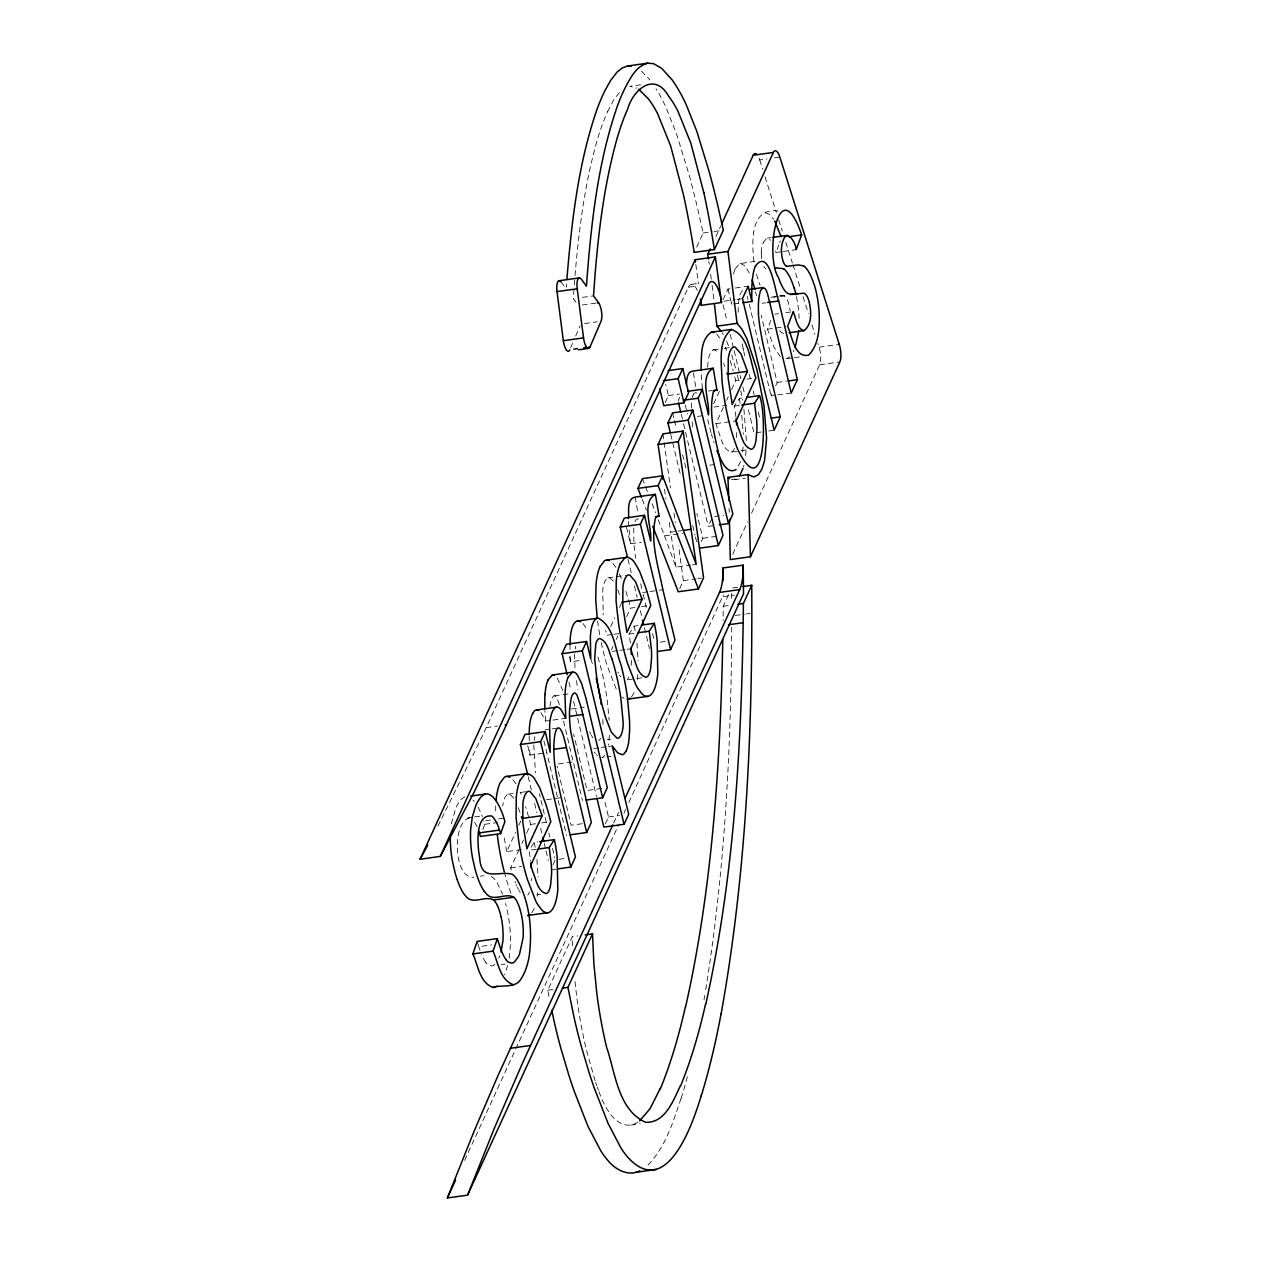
<?xml version="1.0" encoding="UTF-8"?>
<svg xmlns="http://www.w3.org/2000/svg" width="1261" height="1261" viewBox="0 0 1261 1261"><rect width="100%" height="100%" fill="white"/><g stroke="black" fill="none" stroke-linecap="round" stroke-linejoin="round"><path stroke-width="0.75" stroke-dasharray="5 3.75" d="M731.727 627.143C731.128 748.829 724.87 870.862 705.482 991.13M728.527 594.719L723.231 606.273L723.089 620.711M761.313 252.563L761.313 254.265M691.359 407.965L691.611 401.991M631.398 660.449L631.146 665.776M736.739 432.476L736.251 440.184M495.715 805.826L495.636 813.692M531.37 878.192L531.244 880.856M609.378 735.289L608.637 743.88A38.003 12.547 82.1 0 1 608.448 745.109M533.781 744.952L535.421 772.835M707.61 367.14L708.083 361.608A31.667 10.451 82.1 0 1 710.542 352.67L712.039 350.637A23.849 7.881 82.1 0 1 715.082 349.975L718.628 353.08M574.606 653.986L574.984 669.181M566.347 287.256L566.567 283.914M573.96 289.352L573.361 298.652L577.396 304.169M746.118 450.729L745.487 457.065M574.291 284.75L574.638 280.163M633.763 528.044L633.857 543.491L635.623 558.324M743.044 447.166L742.43 452.888M637.782 674.493L637.625 676.4A50.472 16.677 82.1 0 1 636.963 681.728M575 275.592C578.894 230.731 584.426 185.73 596.611 142.272A351.724 116.154 82.1 0 1 607.534 111.677M549.969 706.459L550.915 701.337A27.206 8.985 82.1 0 1 551.987 698.2L553.138 696.419A13.036 4.303 82.1 0 1 555.281 696.119A11.002 3.641 82.1 0 1 556.889 698.027L559.458 704.773M534.207 740.428L534.632 737.795A29.57 9.757 82.1 0 1 534.885 736.597M509.129 958.265C511.793 940.044 510.279 921.271 505.551 903.507M451.391 823.811L455.52 808.727A103.276 34.11 82.1 0 1 457.317 804.881L460.58 799.931L463.985 797.236A51.023 16.85 82.1 0 1 465.151 796.826M704.001 999.815L704.741 995.496M575.142 649.131L575.615 646.783A21.295 7.03 82.1 0 1 575.804 646.105M743.958 465.246L743.564 466.696M507.631 965.563L504.573 974.643M692.305 397.436L693.124 394.961M681.035 1098.52C672.948 1122.306 665.288 1148.046 646.893 1166.11M740.475 461.542L737.228 468.288M482.931 829.517L484.776 824.3L483.767 820.943M781.521 251.711L776.019 252.468L778.794 244.949M779.692 242.538L780.291 240.93M780.323 356.674L773.876 346.901L767.46 329.2L770.786 320.373M499.813 955.759L499.324 956.973A77.047 25.441 82.1 0 1 498.82 958.139M634.977 521.755L635.276 521.029A17.15 5.659 82.1 0 1 638.113 518.933L638.964 519.122M570.65 347.941L572.825 342.819M575.741 335.993L580.107 325.764M763.173 242.648L766.798 238.219L770.739 240.236M735.321 268.719L739.561 263.628L754.976 261.39M696.671 247.109L703.134 233.017L698.058 210.414A369.615 122.065 82.1 0 0 688.947 174.302L676.59 133.981L665.918 107.232A152.297 50.298 82.1 0 0 656.019 88.759M437.882 826.144L482.238 736.282L688.333 287.224L697.506 285.948M715.885 236.579L720.756 225.971M665.319 402.291L668.409 395.56L665.713 384.384M723.089 299.692L727.991 289.021L733.492 288.249M678.04 400.998L679.679 397.436M521.408 849.583L506.733 851.616L515.544 832.433M518.744 825.451L521.944 818.484M610.734 626.559L614.737 617.843M619.529 607.376L621.941 602.143M713.663 403.819L720.063 389.87M511.241 870.09L510.642 867.946L518.634 850.544M521.818 843.577L523.425 840.094M526.609 833.143L530.613 824.442A136.882 45.207 82.1 0 0 525.553 806.662M611.443 649.872L613.035 646.389M616.235 639.422L617.827 635.938M626.607 616.802L630.595 608.101L639.768 606.84M745.834 450.035L731.159 452.084C722.317 449.389 721.166 437.236 717.808 429.891A54.255 17.922 82.1 0 1 717.146 427.763L715.98 423.633L723.373 407.524M726.651 400.368L728.291 396.789M731.585 389.633L735.683 380.68L734.343 375.132M552.948 864.841L555.266 859.797M679.726 588.572L683.367 580.627L678.544 545.871M701.274 541.631L702.818 538.258L696.86 513.574M713.773 525.616L708.272 526.373L711.913 518.429M791.23 393.038L771.054 395.844L772.583 392.502M775.657 385.819L777.186 382.477L761.218 315.25M605.438 823.748L608.527 817.018L604.413 799.963M732.736 554.21L747.489 522.038M751.588 513.101L819.666 364.744A12.957 4.272 82.1 0 0 819.083 347.201L817.9 343.465M613.681 823.039L618.599 812.305M464.631 1160.372L619.041 823.906M623.959 813.172L625.614 809.594M628.892 802.437L723.341 594.845M548.961 996.537L547.763 990.2L572.321 936.671L577.822 935.914M607.55 111.725L614.091 99.193L621.421 90.13M794.052 350.038L793.311 351.567M740.995 292.584L742.43 290.566M628.782 677.062L628.136 678.276A21.8 7.203 82.1 0 1 627.426 679.175M600.614 738.426L599.574 739.939A22.43 7.408 82.1 0 1 598.817 740.585M735.935 416.776L734.391 406.026L739.324 398.413L744.825 397.641M630.39 643.015L629.05 633.999L634.157 626.118L637.83 625.598M531.102 847.187L534.16 842.443L537.832 841.938M604.902 755.402L604.208 756.222A30.406 10.041 82.1 0 1 601.923 757.498L611.096 756.222M789.78 356.737L786.454 358.786M494.816 964.271L494.407 964.649A44.04 14.549 82.1 0 1 492.279 965.8A44.482 14.691 82.1 0 1 491.412 965.958L487.786 964.681A23.187 7.661 82.1 0 1 485.911 962.584M637.971 1122.101C618.268 1134.222 604.114 1107 599.054 1091.758M736.061 479.117L731.506 479.495M469.817 817.963C451.785 820.864 453.393 879.153 473.821 877.262M775.499 296.776L770.834 297.218M480.394 876.206L483.83 875.67M640.761 84.786L629.743 86.315L636.852 88.128M758.996 158.035A12.957 4.272 82.1 0 1 759.689 159.942L767.019 158.933M774.364 157.909L779.865 157.152M753.889 261.484C752.045 243.278 749.412 207.072 778.147 210.981M703.134 233.017L712.307 231.74M714.136 231.488L723.31 230.227M767.476 238.124L771.149 237.604M783.349 251.443L796.195 249.662M582.535 297.375L593.537 295.846M691.532 284.356L699.934 283.189M582.204 305.02L596.075 303.097M735.336 287.997L748.167 286.215M724.113 301.221L735.116 299.692M736.96 299.44L742.461 298.668M779.519 296.051L785.698 295.09M773.576 297.092L779.077 296.319M780.922 296.067L784.578 295.563M584.505 323.541L597.351 321.76M727.991 289.021L731.679 304.248L740.853 302.971M762.164 303.255L765.837 302.75M774.869 314.178L778.541 313.658M785.871 312.649L793.216 311.625M767.46 329.2L785.808 326.662M713.269 349.896L722.443 348.619M724.287 348.367L731.616 347.342M819.083 347.201L836.752 344.757M787.053 358.691L792.554 357.919M794.383 357.667L799.884 356.91M819.666 364.744L839.858 361.939M735.683 380.68L739.356 380.176M746.701 379.151L755.875 377.874M668.409 395.56L679.427 394.031M708.54 391.02L712.213 390.516M777.186 382.477L786.36 381.2M713.899 407.051L726.746 405.27M734.391 406.026L739.892 405.27M697.491 416.429L702.992 415.657M715.98 423.633L736.156 420.827M761.329 432.003L753.983 433.012L748.041 408.359M768.674 430.978L774.175 430.206M709.738 465.183L715.239 464.411M734.312 479.716L745.314 478.187M714.483 516.584L723.656 515.308M669.276 522.385L670.679 532.126L676.18 531.37M678.008 531.117L681.681 530.597M658.289 519.753L664.5 535.846L682.847 533.293M626.496 527.287L630.468 543.759L641.471 542.23M702.818 538.258L717.493 536.224M664.5 535.846L676.006 567.135L690.681 565.101M692.525 564.849L696.198 564.345M607.928 577.869L626.276 575.315M683.367 580.627L696.214 578.846M698.058 578.594L701.715 578.074M642.716 592.512L648.217 591.74M650.061 591.488L657.391 590.479M659.235 590.211L662.892 589.707M732.814 587.941L737.874 587.232M641.613 606.573L650.786 605.312M723.341 596.626L734.343 595.097M723.231 606.273L728.732 605.501M735.399 615.447L744.573 614.17M746.417 613.918L750.09 613.398M612.231 634.519L606.73 635.276L605.737 630.421M614.06 634.267L621.405 633.243M629.05 633.999L634.551 633.243M660.307 642.133L665.808 641.36M612.483 651.354L617.985 650.581M619.813 650.329L625.314 649.573M627.158 649.305L630.815 648.8M569.341 656.54L570.587 661.804L581.605 660.275M627.663 679.805L634.992 678.781M636.837 678.528L642.338 677.756M554.383 695.851L569.074 693.818M571.469 708.981L584.316 707.185M486.242 727.613L497.591 726.037M540.969 712.623L545.619 721.087L551.12 720.33M552.964 720.063L565.795 718.281M544.988 729.82L550.49 729.063M552.318 728.811L557.835 728.038M607.187 739.671L610.86 739.167M527.76 745.692L530.014 755.087L546.533 752.785M593.915 748.53L599.416 747.757M601.261 747.505L606.762 746.733M608.59 746.48L612.263 745.976M558.418 763.914L573.109 761.88M507.947 794.209L513.448 793.437M520.777 792.412L526.278 791.656M601.765 788.424L587.074 790.474L573.629 733.965M546.517 799.695L561.192 797.661M467.437 817.932L472.938 817.16M474.766 816.907L482.112 815.883M485.595 820.675L491.112 819.918M498.442 818.893L503.943 818.137M484.776 824.3L497.622 822.519M530.613 824.442L539.787 823.165M541.615 822.913L550.789 821.636M608.527 817.018L619.529 815.489M582.141 823.701L571.123 825.23L557.047 766.073M536.398 849.315L529.053 850.34L530.597 861.074M558.938 859.293L566.268 858.268M510.642 867.946L521.66 866.417M552.476 869.633L556.133 869.113M536.839 894.853L540.512 894.348M477.147 941.415L478.786 946.712L491.617 944.93M501.452 964.523L505.125 964.019M547.763 990.2L553.264 989.428M630.973 1125.064L640.147 1123.787M740.302 263.439L745.314 266.024L750.279 274.914M780.196 295.846L783.491 296.02A29.634 9.789 82.1 0 1 784.673 296.508L785.051 296.761A10.183 3.357 82.1 0 1 785.256 296.934A14.092 4.65 82.1 0 1 788.267 302.057L790.143 310.584M765.301 212.778L769.446 214.307L773.655 219.178M783.459 333.471L781.032 332.368L778.62 329.105M696.813 393.069L695.962 392.833A17.15 5.659 82.1 0 0 693.109 394.898M491.144 876.474L491.979 876.978A43.457 14.344 82.1 0 1 496.992 882.385L502.587 894.128M716.626 333.96L722.033 340.769M641.471 71.105L649.809 79.869M596.437 754.661L597.43 755.638M582.976 623.486L587.784 630.279M594.325 752.123L595.397 753.495M613.303 581.053L609.741 577.948A23.849 7.881 82.1 0 0 606.699 578.594L605.217 580.643A31.667 10.451 82.1 0 0 602.742 589.581L603.215 614.848M561.177 282.038L566.236 288.942M620.806 676.873L619.671 675.25M513.842 798.181L509.743 794.288A23.849 7.881 82.1 0 0 506.701 794.934L505.22 796.984A31.667 10.451 82.1 0 0 502.745 805.921M592.796 737.653L591.236 735.116M615.904 567.418L614.17 564.944A42.969 14.186 82.1 0 0 611.601 562.185M515.907 783.759L514.173 781.268A42.969 14.186 82.1 0 0 512.455 779.314M520.241 892.441L519.106 890.629M474.562 822.251L476.059 824.741A29.366 9.694 82.1 0 1 477.446 827.657M722.127 332.605L723.357 334.717M617.937 672.113L618.52 673.248M518.523 889.588L517.357 887.224M590.7 734.107L589.628 731.853M619.372 573.944L622.004 580.186M726.572 341.227L728.732 346.444M725.264 347.248L726.588 350.369M516.175 884.513L516.774 885.916M520.257 792.223L521.14 794.304M642.196 499.261L646.436 510.138M617.732 589.817L619.482 594.577M642.416 478.644L647.933 492.941M652.079 503.659L655.531 512.612M514.961 881.439L515.56 883.015M597.304 1087.155L598.471 1090.229M510.957 893.34L507.174 882.117A99.178 32.754 82.1 0 1 504.983 874.519M723.656 363.341L724.823 366.604M518.318 807.655L520.084 812.683M595.602 1082.316L596.737 1085.548M480.047 950.463L478.786 946.712M775.547 251.049L776.019 252.468M595.05 1080.645L586.349 1049.814A172.205 56.871 82.1 0 1 576.703 996.647L574.858 980.223M713.631 441.397L714.025 442.579M731.695 354.798L736.203 370.324M562.91 690.634L557.047 677.52A22.903 7.566 82.1 0 0 556.574 676.921M591.141 659.866L591.724 661.631A97.444 32.187 82.1 0 1 592.339 663.522M759.689 159.942L762.653 169.305M765.033 176.808L776.319 212.384M778.699 219.871L782.261 231.11M785.824 242.348L792.349 262.934M792.948 264.81L800.672 289.163M803.052 296.65L808.396 313.5M811.958 324.739L814.921 334.102M730.229 360.662L733.145 370.592M747.127 296.367L748.041 299.503M712.497 437.756L711.393 434.052M597.95 657.107L600.882 667.747A101.479 33.511 82.1 0 1 606.005 692.068A101.637 33.558 82.1 0 1 607.219 700.218L609.205 720.267M711.031 432.807L706.838 415.862M756.505 274.267L758.318 280.383A35.891 11.853 82.1 0 0 760.099 285.207M543.869 740.916L544.232 742.272A105.246 34.756 82.1 0 1 545.493 747.3L566.504 835.318M755.512 291.559L756.568 295.768M749.302 304.279L771.054 395.844M749.144 374.013L750.973 381.61M753.258 391.131L754.173 394.929M758.287 412.063L759.658 417.769M723.073 304.768L727.03 321.208M730.198 334.354L733.776 349.155M734.17 350.794L739.718 373.823M740.112 375.463L740.901 378.757M742.887 386.969L744.873 395.197M737.354 374.911L739.151 382.698M685.227 404.891L687.434 414.034M681.255 414.302L683.084 421.899M683.541 423.791L708.272 526.373M672.586 412.883L673.957 418.589M674.414 420.48L676.259 428.078M682.658 454.685L685.874 467.973M670.71 434.367L680.782 476.169M692.683 525.553L694.984 535.058M695.441 536.95L696.813 542.656M643.157 594.372L646.294 607.439M652.567 633.558L654.349 641.029M627.978 559.348L631.194 572.652M634.393 585.939L637.136 597.336M640.352 610.639L642.18 618.237M644.466 627.742L649.51 648.627M568.979 682.264L570.823 689.893M573.582 701.321L596.548 796.621M541.001 800.467L546.99 825.34M548.819 833.001L549.749 836.831M552.507 848.306L554.808 857.89M528.201 776.808L531.401 790.095M534.601 803.399L536.902 812.888M540.559 828.099L542.388 835.696M544.216 843.294L545.603 848.984M546.06 850.891L548.346 860.38M563.541 721.087L582.456 800.546M744.794 355.886L743.911 352.008M641.77 588.556L640.036 581.006M539.44 793.736L540.197 797.062M743.691 351.031L743.092 348.32M506.733 851.616L503.785 835.397M740.79 390.626L742.556 400.32M739.324 398.413L740.475 405.443M693.345 372.893L695.867 387.553M635.181 497.102L638.019 513.621M676.006 567.135L670.679 532.126M576.45 680.609L576.781 682.737A111.725 36.9 82.1 0 0 577.916 689.436M708.808 261.326L709.265 264.463M664.515 489.284L665.918 499.025M662.955 433.879L670.474 487.944M673.973 513.038L675.313 522.7M743.943 409.352L746.402 441.129M597.588 620.948L598.345 626.339A99.178 32.754 82.1 0 0 600.173 637.231M710.621 274.22L711.614 281.644M695.836 264.495L698.468 283.772M712.102 285.349L713.962 300.197M692.667 426.849L691.863 419.614M741.815 415.168L743.281 434.399M702.345 388.341L701.037 371.822M630.468 543.759L628.94 528.107M636.931 643.11L638.066 660.922M536.934 859.435L538.069 877.262M545.619 721.087L544.894 710.432M530.014 755.087L529.494 746.465M570.587 661.804L570.303 656.098M602.837 719.416L603.01 725.516M628.545 521.487L628.703 524.702M572.589 945.703L572.321 936.671M729.11 508.435L729.221 512.297M731.679 304.248L731.632 302.703M529.273 740.79L529.179 735.809M570.067 649.383L570.035 646.404M731.616 593.348L731.664 598.581M734.406 448.427A29.586 9.773 82.1 0 1 734.123 449.105L733.476 450.303A21.8 7.203 82.1 0 1 731.159 452.084M733.571 274.094A45.097 14.896 82.1 0 1 735.289 268.609M743.107 348.32A111.677 36.884 82.1 0 1 742.146 343.78M738.237 312.224A36.128 11.932 82.1 0 1 740.491 293.261M796.432 296.54A42.322 13.981 82.1 0 1 799.096 318.308M765.9 268.688A10.671 3.531 82.1 0 1 765.395 268.357A11.302 3.736 82.1 0 1 763.93 266.402M761.628 258.568A11.664 3.846 82.1 0 1 761.36 254.296M761.203 252.421A22.099 7.298 82.1 0 1 763.236 242.837M529.352 892.016A29.586 9.773 82.1 0 1 528.8 893.418L528.138 894.601A21.8 7.203 82.1 0 1 527.792 895.089M531.858 912.665A45.853 15.148 82.1 0 0 533.813 909.26A54.002 17.827 82.1 0 0 534.79 906.895M537.627 892.741A50.472 16.677 82.1 0 1 537.218 896.35M534.16 842.443A56.509 18.663 82.1 0 1 535.562 849.63M625.866 591.362A136.882 45.207 82.1 0 1 630.595 608.117M601.229 642.574A99.178 32.754 82.1 0 0 607.187 665.761L615.809 688.017A53.388 17.622 82.1 0 0 617.638 691.201M624.022 698.326A41.219 13.619 82.1 0 1 622.351 697.081M631.43 696.86A45.853 15.148 82.1 0 0 633.794 692.935A54.002 17.827 82.1 0 0 634.787 690.555A50.472 16.677 82.1 0 0 635.229 689.263M634.157 626.102A56.509 18.663 82.1 0 1 635.118 630.878M477.966 807.04A47.808 15.794 82.1 0 1 482.301 816.639M473.033 800.12A51.023 16.85 82.1 0 1 474.294 801.507M485.911 962.647A41.361 13.666 82.1 0 1 481.781 954.892M688.333 287.224A21.579 7.125 82.1 0 1 697.301 290.377M687.371 1076.752A749.255 247.44 82.1 0 1 681.082 1098.646"/><path stroke-width="1.5" d="M742.918 586.538L751.745 585.309L743.407 603.467C741.894 737.701 735.21 872.88 705.734 1004.26M570.035 645.001L570.161 640.052A34.614 11.428 82.1 0 1 570.287 637.956A35.623 11.775 82.1 0 1 572.715 626.165A37.956 12.531 82.1 0 1 573.944 623.832L575 622.461A33.022 10.908 82.1 0 1 577.979 620.948L580.706 621.736M781.489 249.757L781.505 251.459M529.179 734.296L529.399 727.881A38.933 12.862 82.1 0 1 532.678 713.427M722.805 639.753C720.299 762.842 712.67 886.641 685.543 1007.066M569.657 709.06L571.091 698.531A27.206 8.985 82.1 0 1 572.163 695.394L573.314 693.613A13.036 4.303 82.1 0 1 575.457 693.314A11.002 3.641 82.1 0 1 577.065 695.237L580.927 706.743A141.106 46.594 82.1 0 1 581.952 710.889L602.632 797.756L586.113 800.041M686.394 384.589C686.882 379.971 686.709 371.569 693.03 371.049L713.206 368.244L716.989 390.264L713.316 390.768M566.914 278.933C571.722 221.542 578.2 163.489 597.194 108.809A349.108 115.287 82.1 0 1 604.917 90.682L610.702 80.326L617.023 72.176L622.13 68.031L627.568 65.998L647.76 63.192L653.529 63.649L661.647 68.299L672.066 79.821A152.297 50.298 82.1 0 1 686.094 104.427L696.781 131.191L709.123 171.496A369.615 122.065 82.1 0 1 718.25 207.608L723.31 230.227L714.42 249.583L694.244 252.373M798.796 330.918L795.124 347.484M721.087 1014.08C746.559 872.77 752.644 728.669 751.745 585.309M501.058 951.96L502.95 940.501A34.299 11.333 82.1 0 0 503.092 937.333A35.891 11.853 82.1 0 0 503.06 932.446L502.603 926.063A26.56 8.78 82.1 0 0 501.074 916.889M701.211 1095.714C692.683 1124.229 666.454 1200.677 627.3 1156.715A129.426 42.748 82.1 0 1 620.822 1147.794L608.086 1123.409L594.341 1088.243A322.343 106.46 82.1 0 1 589.029 1072.402L581.116 1045.747A242.096 79.947 82.1 0 1 574.149 1017.832L567.939 987.395L592.512 933.881L585.167 934.89M743.06 468.335L739.466 475.996M478.754 831.015L480.441 836.453L500.633 833.647L498.284 826.491A29.366 9.694 82.1 0 0 496.235 821.936L493.965 818.357A29.775 9.836 82.1 0 0 491.585 815.977C474.451 814.086 477.572 846.683 479.621 857.433C481.182 882.369 497.055 870.657 512.155 874.172A43.457 14.344 82.1 0 1 517.168 879.595C530.046 902.844 532.615 931.012 529.084 957.004C527.634 964.886 525.159 972.72 520.698 979.45C514.945 988.671 501.862 984.368 493.146 987.458C479.826 983.044 477.998 965.185 472.891 953.947L477.147 941.415L497.338 938.61L500.223 947.657A41.361 13.666 82.1 0 0 506.102 959.842M513.337 984.652C500.002 980.254 498.174 962.379 493.067 951.141L497.338 938.61M500.633 833.647L504.967 821.494L503.943 818.137A47.808 15.794 82.1 0 0 496.345 801.318A54.05 17.843 82.1 0 0 494.47 798.796A51.023 16.85 82.1 0 0 484.161 794.43L480.756 797.125L477.493 802.075A103.276 34.11 82.1 0 0 475.712 805.921L472.308 816.955L470.668 829.643A47.634 15.731 82.1 0 0 470.511 836.61A48.154 15.904 82.1 0 0 470.637 841.371L470.952 846.131A42.054 13.887 82.1 0 0 472.528 857.984L475.224 869.759A58.053 19.167 82.1 0 0 477.036 875.78L477.478 877.057A42.921 14.17 82.1 0 0 484.445 891.559M789.197 332.699L803.872 330.666C812.699 324.376 811.406 309.355 808.427 299.314A14.092 4.65 82.1 0 0 805.432 294.16A10.183 3.357 82.1 0 0 805.243 293.955L804.975 293.781A29.634 9.789 82.1 0 0 803.667 293.23L792.05 294.428L788.172 293.671A34.693 11.459 82.1 0 1 786.06 292.016L785.24 291.133A35.891 11.853 82.1 0 1 778.51 277.562C764.213 256.314 778.731 168.06 801.665 234.909L796.195 249.662C795.88 242.679 787.337 229.061 783.38 239.795M625.172 798.008L719.511 592.418A43.173 14.265 82.1 0 0 723.042 567.954L743.233 565.149L743.517 593.821L467.579 1195.144L447.387 1197.95L474.325 1130.676L498.158 1075.223L612.862 824.82M467.579 1195.144L494.501 1127.87L522.369 1063.386L739.687 589.612A43.173 14.265 82.1 0 0 743.233 565.149M588.84 347.027L590.101 346.854L601.024 321.256A10.797 3.562 82.1 0 0 598.597 302.75L593.537 295.846C597.083 243.263 602.663 190.395 616.787 139.467A351.724 116.154 82.1 0 1 627.726 108.872C633.29 89.405 654.475 71.388 668.44 95.915A122.27 40.384 82.1 0 1 677.772 110.81L690.87 143.234L703.796 192.602M660.244 1088.448L650.077 1108.624L639.626 1120.919M680.42 1085.642C673.374 1100.27 665.272 1123.204 645.6 1122.306C617.858 1109.838 615.368 1072.591 606.541 1047.024A172.205 56.871 82.1 0 1 596.879 993.857L593.884 963.924L592.512 933.881M755.497 265.929C769.951 246.793 775.547 293.971 778.683 300.969L797.362 379.671L791.23 393.038L769.809 302.766M721.528 302.514A21.579 7.125 82.1 0 0 708.509 284.419L502.414 733.476L473.915 792.507L440.262 856.424L420.086 859.23L695.189 259.719L715.381 256.913L721.528 302.514L701.337 305.32A21.579 7.125 82.1 0 0 700.407 299.945M708.461 258.978L707.768 254.265L710.195 248.969M721.56 224.206L753.211 155.245A12.957 4.272 82.1 0 1 756.805 154.378M440.262 856.424L715.381 256.913M728.842 500.696L727.944 477.383L748.136 474.577L753.889 476.989L758.397 474.672L761.849 469.234L764.576 460.628L766.593 438.324L764.008 405.727L756.773 369.032L747.032 339.051L741.988 329.31L737.102 323.368L727.944 251.475L773.387 152.439A12.957 4.272 82.1 0 1 779.865 157.152L839.274 344.411A12.957 4.272 82.1 0 1 839.858 361.939L750.453 556.763L730.277 559.569L729.441 520.021M659.739 388.892L663.775 405.648L683.966 402.842L678.134 378.647L682.753 368.559L668.078 370.592M527.744 774.9L520.415 744.51L525.033 734.422L545.225 731.616L550.206 752.281L549.591 725.075A38.933 12.862 82.1 0 1 552.854 710.621L554.572 708.225A26.686 8.811 82.1 0 1 558.513 707.5A26.134 8.622 82.1 0 1 561.145 709.817L565.795 718.281L564.975 695.536A48.044 15.873 82.1 0 1 565.18 691.627A40.462 13.367 82.1 0 1 568.222 677.031M567.135 674.651L562.091 653.687L566.41 644.276L586.586 641.486L590.779 658.999L590.337 637.246A34.614 11.428 82.1 0 1 590.479 635.15A35.623 11.775 82.1 0 1 592.891 623.36A37.956 12.531 82.1 0 1 594.12 621.027L595.176 619.655A33.022 10.908 82.1 0 1 598.155 618.142C614.265 626.402 615.037 649.604 621.058 664.957A101.479 33.511 82.1 0 1 626.181 689.278A101.637 33.558 82.1 0 1 627.411 697.412L629.491 719.795A66.203 21.863 82.1 0 1 629.602 730.876L628.829 741.074A38.003 12.547 82.1 0 1 625.755 751.603M627.521 557.457L620.191 527.051L624.29 518.129L644.466 515.339L650.644 540.953C652.268 527.776 640.824 502.43 655.357 494.312L659.14 516.316L655.468 516.821M641.486 497.449L637.94 488.385L642.416 478.644L662.592 475.838L696.198 564.345L678.26 441.697L683.131 431.073L662.955 433.879L658.084 444.487L663.113 479.543M670.253 432.476L667.967 422.971L672.586 412.883L692.778 410.077L722.994 535.452L718.36 545.54L700.028 548.094M683.966 402.842L688.601 392.754L682.753 368.559M557.977 868.861L570.823 867.079L540.591 741.704L545.225 731.616M597.005 798.528L603.893 827.106L624.085 824.3L582.267 650.881L586.586 641.486M657.769 651.417L670.6 649.636L640.383 524.261L644.466 515.339M652.804 526.467L678.276 591.756L698.452 588.95L658.132 485.58L662.592 475.838M718.36 545.54L688.143 420.165L692.778 410.077M719.274 524.844L728.448 523.567L698.231 398.192L702.314 389.271L687.639 391.32M542.12 815.678L526.909 848.811L522.779 822.408L522.937 803.115A31.667 10.451 82.1 0 1 525.396 794.178L526.893 792.144A23.849 7.881 82.1 0 1 529.919 791.482L535.673 798.26L542.12 815.678L521.944 818.484L521.392 816.75M642.117 599.338L626.906 632.486L622.776 606.084L622.934 586.791A31.667 10.451 82.1 0 1 625.393 577.837L626.89 575.804A23.849 7.881 82.1 0 1 629.917 575.142L635.654 581.92L642.117 599.338L621.941 602.143M747.458 371.364L732.247 404.497L728.117 378.111L728.259 358.818A31.667 10.451 82.1 0 1 730.734 349.864L732.215 347.831A23.849 7.881 82.1 0 1 735.258 347.169L740.995 353.947L747.458 371.364L727.266 374.17L726.951 373.177M570.823 867.079L575.442 856.991L561.192 797.661C556.558 777.233 551.64 756.017 554.808 734.99A29.57 9.757 82.1 0 1 556.385 729.788L556.558 729.457A13.02 4.303 82.1 0 1 559.821 728.543A12.626 4.177 82.1 0 1 561.697 731.348L562.832 734.123A21.09 6.967 82.1 0 1 563.572 736.408L564.408 739.466A105.246 34.756 82.1 0 1 565.669 744.494L586.68 832.512L570.161 834.814M586.68 832.512L591.314 822.424L570.918 732.657A43.883 14.501 82.1 0 1 570.335 728.322A42.133 13.918 82.1 0 1 569.641 709.013M602.632 797.756L607.266 787.668L586.838 701.92A192.555 63.586 82.1 0 0 585.813 697.743L581.62 683.525L577.239 674.714A22.903 7.566 82.1 0 0 575.3 672.775A24.463 8.086 82.1 0 0 572.951 672.081L552.318 674.966L548.062 679.931M670.6 649.636L674.982 640.099L662.892 589.707C658.337 566.457 650.093 541.962 655.452 518.224A17.15 5.659 82.1 0 1 658.305 516.127L659.14 516.316M698.452 588.95L703.559 577.822L683.131 431.073M728.448 523.567L732.83 514.031L720.74 463.654C716.185 440.404 707.941 415.909 713.3 392.171A17.15 5.659 82.1 0 1 716.153 390.075L716.989 390.264M758.381 313.642A57.785 19.088 82.1 0 0 761.029 333.613A111.677 36.884 82.1 0 0 763.283 345.514L780.291 416.871L774.175 430.206L742.461 298.668L748.167 286.215L751.855 301.442L742.682 302.719M447.387 1197.95L455.599 1180.06M624.085 824.3L628.703 814.212L612.263 745.976L617.622 752.833L622.114 754.693A30.406 10.041 82.1 0 0 624.384 753.416L625.74 751.572M761.187 289.778C766.499 282.669 768.453 299.078 769.651 302.12M568.238 677.125L572.494 672.16M600.063 566.615L604.571 560.735A41.329 13.65 82.1 0 1 608.306 560.294L609.095 560.578M620.239 563.809L624.762 557.945A41.329 13.65 82.1 0 1 628.482 557.488L631.777 559.38A42.969 14.186 82.1 0 1 634.346 562.138L639.563 571.138L645.711 587.531A136.882 45.207 82.1 0 1 650.771 605.312L630.815 648.8L631.997 652.93A54.255 17.922 82.1 0 0 632.644 655.058C636.017 662.403 637.152 674.556 646.01 677.252A21.8 7.203 82.1 0 0 648.312 675.47L648.974 674.257A29.586 9.773 82.1 0 0 650.629 668.535L651.574 657.643A41.345 13.65 82.1 0 0 651.354 648.548L649.226 631.194L654.333 623.312L641.502 625.093M520.241 780.149L524.765 774.27A41.329 13.65 82.1 0 1 528.485 773.828L531.779 775.72A42.969 14.186 82.1 0 1 534.365 778.478L539.566 787.479L545.729 803.872A136.882 45.207 82.1 0 1 550.789 821.652L530.834 865.141L532 869.27A54.255 17.922 82.1 0 0 532.662 871.398C536.02 878.744 537.17 890.881 546.013 893.592A21.8 7.203 82.1 0 0 548.33 891.811L548.976 890.597A29.586 9.773 82.1 0 0 550.631 884.875L551.593 873.968A41.345 13.65 82.1 0 0 551.356 864.888L549.229 847.534L554.351 839.637L539.661 841.686M532.678 713.474L534.38 711.031A26.686 8.811 82.1 0 1 538.321 710.306A26.134 8.622 82.1 0 1 538.762 710.558M427.747 845.169L420.086 859.23M701.006 370.482C701.715 357.935 699.603 340.186 711.33 332.226L731.506 329.42C749.381 336.151 750.027 361.907 755.875 377.874L736.156 420.827L737.338 424.957A54.255 17.922 82.1 0 0 737.984 427.085C741.358 434.43 742.493 446.583 751.335 449.279A21.8 7.203 82.1 0 0 753.652 447.497L754.299 446.284A29.586 9.773 82.1 0 0 755.97 440.562L756.915 429.67A41.345 13.65 82.1 0 0 756.695 420.575L754.567 403.221L759.5 395.607L746.654 397.388M736.061 469.596C725.501 475.318 720.346 457.585 716.879 450.571M496.866 986.118L493.146 987.458M639.831 1170.87C627.899 1177.033 614.47 1169.105 607.124 1159.521A129.426 42.748 82.1 0 1 600.646 1150.584L587.91 1126.215L574.149 1091.049A322.343 106.46 82.1 0 1 568.853 1075.207L560.924 1048.553A242.096 79.947 82.1 0 1 553.973 1020.638L551.735 1010.313M731.506 329.42C717.32 340.88 721.796 363.688 721.954 379.971C724.287 403.441 729.016 426.801 737.48 448.837C766.262 508.293 766.798 412.048 759.5 395.607M647.76 63.192C636.064 65.998 630.358 78.214 625.109 87.876A349.108 115.287 82.1 0 0 617.386 106.019C597.383 163.883 590.999 225.404 586.412 286.137L581.353 279.233A10.797 3.562 82.1 0 0 577.207 288.785L583.528 337.885A10.797 3.562 82.1 0 0 586.523 347.09A10.797 3.562 82.1 0 0 590.101 346.854M552.318 674.966L552.775 674.871A24.463 8.086 82.1 0 1 554.635 675.297M774.743 268.104L775.594 267.962M711.33 332.226L714.152 332.494M753.211 155.245L773.387 152.439M772.977 237.352L787.762 235.318M788.819 236.69L801.665 234.909M707.768 254.265L727.944 251.475M559.206 280.714L579.382 277.909M569.767 349.991A10.797 3.562 82.1 0 1 563.336 340.691L557.015 291.575L577.207 288.785M597.336 302.924L598.597 302.75M750.248 289.305L763.094 287.524M790.521 294.522L797.866 293.498M767.665 302.498L778.683 300.969M563.336 340.691L583.528 337.885M714.42 303.901L716.926 326.173L737.102 323.368M573.708 349.124L577.491 348.603M583.796 347.721L586.318 347.374M578.405 349.817L588.493 348.414M838.013 344.584L839.274 344.411M663.459 380.68L678.134 378.647M788.188 380.948L797.362 379.671M683.541 400.241L698.231 398.192M741.72 405.017L754.567 403.221M667.967 422.971L688.143 420.165M771.117 418.132L780.291 416.871M658.084 444.487L678.26 441.697M637.94 488.385L658.132 485.58M655.357 494.312L635.181 497.102C626.244 498.867 629.318 512.076 628.451 518.476M620.191 527.051L640.383 524.261M683.509 530.345L690.855 529.321M606.762 560.105L626.938 557.299M719.511 592.418L739.687 589.612M577.333 621.027L597.525 618.221M737.906 604.224L743.407 603.467M638.224 632.723L649.226 631.194M728.527 624.762L743.202 622.713M562.091 653.687L582.267 650.881M536.666 709.927L556.842 707.137M627.71 699.146L647.902 696.34M505.157 724.98L506.418 724.807M569.988 716.28L582.818 714.498M520.415 744.51L540.591 741.704M553.563 749.349L566.41 747.568M506.764 776.429L526.956 773.624M470.652 796.085L485.327 794.052M479.353 832.859L499.545 830.069M538.226 849.063L549.229 847.534M457.317 879.831A42.921 14.17 82.1 0 0 464.269 894.364A42.795 14.139 82.1 0 0 465.293 895.499C472.355 905.981 484.791 894.916 493.603 900.007L513.779 897.202L514.598 898.021A23.644 7.802 82.1 0 1 518.681 905.351L519.343 907.226A30.784 10.167 82.1 0 1 520.525 911.12L521.266 914.083A26.56 8.78 82.1 0 1 522.795 923.257L523.236 929.641A35.891 11.853 82.1 0 1 523.268 934.527A34.299 11.333 82.1 0 1 523.126 937.695L519.516 954.167A77.047 25.441 82.1 0 1 518.224 956.926L514.583 961.844A44.04 14.549 82.1 0 1 512.455 962.994A44.482 14.691 82.1 0 1 511.603 963.152L507.962 961.875A23.187 7.661 82.1 0 1 506.102 959.779M527.713 915.47L547.904 912.665M472.891 953.947L493.067 951.141M562.438 988.151L567.939 987.395M510.311 1048.285L530.503 1045.479M636.096 1172.273L656.272 1169.467M776.145 267.899L783.207 268.688A27.569 9.111 82.1 0 1 784.153 269.302M713.206 368.244C698.673 376.377 710.116 401.723 708.493 414.901L702.314 389.271M627.568 65.998L631.383 65.998M803.872 330.666C796.794 328.664 795.975 317.756 793.216 311.625L787.636 326.41C791.94 335.158 794.351 358.455 808.569 355.113C818.767 345.199 819.414 328.632 819.256 315.833A42.322 13.981 82.1 0 0 814.385 285.018L813.629 283.221A39.312 12.988 82.1 0 0 804.329 266.339M786.249 265.976L786.423 266.055A30.91 10.214 82.1 0 0 787.148 266.26L798.418 264.936L803.383 265.882A27.569 9.111 82.1 0 1 804.329 266.497M509.917 777.328L508.309 776.634A41.329 13.65 82.1 0 0 504.573 777.075L500.065 782.955A53.514 17.67 82.1 0 0 496.062 800.499M729.567 478.581L727.944 477.383M638.728 89.263L648.264 98.721A122.27 40.384 82.1 0 1 657.596 113.616L670.694 146.04L683.62 195.408A348.02 114.924 82.1 0 1 694.212 252.389M513.779 897.202C504.983 892.126 492.547 903.175 485.469 892.693A42.795 14.139 82.1 0 1 484.46 891.448M716.926 326.173L721.182 331.154M493.603 900.007L494.422 900.811A23.644 7.802 82.1 0 1 498.489 908.156L499.151 910.032A30.784 10.167 82.1 0 1 500.333 913.926L501.074 916.889M774.758 221.038L781.158 236.737M752.155 279.942L754.961 289.478M457.302 879.863L456.86 878.586A58.053 19.167 82.1 0 1 455.032 872.565L452.336 860.79A42.054 13.887 82.1 0 1 450.776 848.937L450.461 844.176A48.154 15.904 82.1 0 1 450.335 839.4A47.634 15.731 82.1 0 1 450.335 837.036M611.9 658.825C608.905 651.984 607.692 641.565 599.905 638.555A21.169 6.983 82.1 0 0 597.604 639.879L596.642 641.518A21.295 7.03 82.1 0 0 595.807 643.993L594.656 658.589L596.957 679.931A111.725 36.9 82.1 0 0 598.108 686.646A98.248 32.439 82.1 0 0 605.942 718.581L611.412 732.31L616.913 738.126A22.43 7.408 82.1 0 0 619.75 737.149L620.79 735.62A28.152 9.3 82.1 0 0 621.594 733.823A24.4 8.055 82.1 0 0 623.202 722.742L620.775 697.365A110.732 36.569 82.1 0 0 619.608 690.524A97.444 32.187 82.1 0 0 611.932 658.778M794.099 288.028L793.405 285.884A39.312 12.988 82.1 0 0 784.153 269.145M678.497 402.905L680.798 412.394M642.637 620.144L643.551 623.943M542.845 837.588L543.759 841.386M600.945 702.345L601.245 704.473M695.189 259.719L695.505 262.067M700.517 299.062L701.337 305.32M497.26 834.672L498.363 842.679A99.178 32.754 82.1 0 0 504.305 871.966M597.257 618.347L595.696 599.464L596.059 584.174A53.514 17.67 82.1 0 1 600.047 566.599M736.109 418.463L736.519 423.381A41.345 13.65 82.1 0 1 736.613 424.957M530.771 862.776L531.18 867.694M630.926 648.107L631.067 649.746M758.491 313.69L758.381 309.639A36.128 11.932 82.1 0 1 760.667 290.471M748.136 474.577L750.453 556.763M544.831 708.792L544.799 698.342A48.044 15.873 82.1 0 1 545.004 694.417M751.855 301.442L751.808 299.897A106.949 35.324 82.1 0 1 751.745 295.31L751.903 285.774A53.167 17.559 82.1 0 1 752.06 283.331L752.486 278.728A45.097 14.896 82.1 0 1 755.465 265.803M723.042 567.954L723.247 580.549M794.209 287.823A42.322 13.981 82.1 0 1 796.006 294.633M786.076 265.898A10.671 3.531 82.1 0 1 785.571 265.551A11.302 3.736 82.1 0 1 782.986 260.917L782.813 260.349A11.664 3.846 82.1 0 1 781.536 251.491M781.379 249.615A22.099 7.298 82.1 0 1 783.412 240.047M530.109 914.446A45.853 15.148 82.1 0 1 527.728 915.549M520.241 780.133A53.514 17.67 82.1 0 0 516.238 797.693L516.08 817.38L518.539 839.873A99.178 32.754 82.1 0 0 527.366 879.295L535.988 901.536A53.388 17.622 82.1 0 0 537.832 904.72L541.962 910.095A41.219 13.619 82.1 0 0 546.88 912.743M546.896 912.838A45.853 15.148 82.1 0 0 553.989 906.454A54.002 17.827 82.1 0 0 554.982 904.09A50.472 16.677 82.1 0 0 557.803 889.935L557.126 856.629A56.509 18.663 82.1 0 0 554.351 839.637M631.178 651.354A41.345 13.65 82.1 0 1 631.335 654.491M630.106 698.121A45.853 15.148 82.1 0 1 627.221 699.288M620.239 563.793A53.514 17.67 82.1 0 0 616.235 581.353L616.077 601.04L618.536 623.549A99.178 32.754 82.1 0 0 627.363 662.955L635.985 685.212A53.388 17.622 82.1 0 0 637.814 688.396L641.959 693.755A41.219 13.619 82.1 0 0 646.877 696.419A45.853 15.148 82.1 0 0 653.986 690.13A54.002 17.827 82.1 0 0 654.963 687.749A50.472 16.677 82.1 0 0 657.801 673.595L657.123 640.304A56.509 18.663 82.1 0 0 654.333 623.312M600.599 700.17A110.732 36.569 82.1 0 0 599.432 693.314A97.444 32.187 82.1 0 0 596.201 677.835M545.02 694.448A40.462 13.367 82.1 0 1 548.031 679.837M557.015 291.575A10.797 3.562 82.1 0 1 560.924 281.739M703.827 192.57A348.02 114.924 82.1 0 1 714.388 249.583M685.417 1006.751A655.562 216.498 82.1 0 1 660.37 1088.826M705.593 1003.945A655.562 216.498 82.1 0 1 680.546 1086.02M721.04 1014.002A749.255 247.44 82.1 0 1 701.258 1095.841"/></g></svg>
